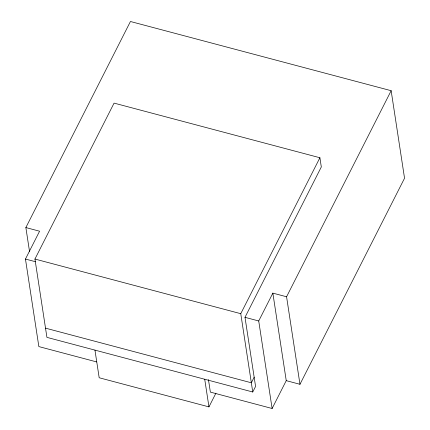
<?xml version="1.0" encoding="UTF-8"?>
<svg xmlns="http://www.w3.org/2000/svg" width="430" height="430" viewBox="0 0 430 430"><rect width="100%" height="100%" fill="white"/><g stroke="black" fill="none" stroke-linecap="round" stroke-linejoin="round"><path stroke-width="0.64" d="M29.52 251.437L25.864 227.567L130.44 21.5L391.149 90.703L404.544 178.23L299.968 384.296L286.246 380.652L272.851 293.126L286.573 296.77L299.968 384.296M96.734 361.947L38.85 346.585L25.456 259.059L39.587 231.211L25.864 227.567M34.938 259.053L114.079 103.114L319.904 157.745L321.312 166.958L244.998 317.329L255.576 386.43L252.749 391.999L46.924 337.367L34.938 259.053L240.762 313.685L252.749 391.999M240.762 313.685L319.904 157.745M94.949 350.117L99.18 377.755L208.953 406.893L215.919 393.171M208.453 379.604L210.367 392.112L272.115 408.5L258.72 320.973L272.851 293.126M286.573 296.77L391.149 90.703M254.162 377.217L251.34 382.786L45.516 328.154M272.115 408.5L286.246 380.652M25.456 259.059L35.432 261.703M244.998 317.329L258.72 320.973M204.723 379.255L208.953 406.893"/></g></svg>
